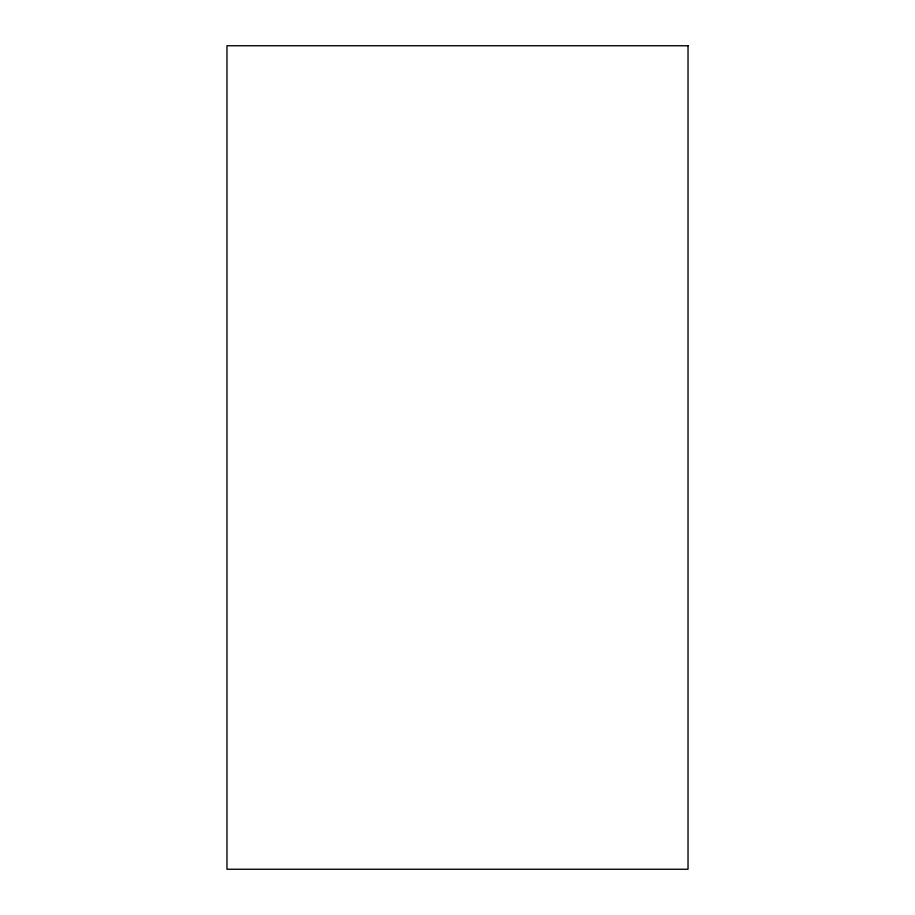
<?xml version="1.0" encoding="UTF-8"?>
<svg xmlns="http://www.w3.org/2000/svg" width="915" height="915" viewBox="0 0 915 915"><rect width="100%" height="100%" fill="white"/><g stroke="black" fill="none" stroke-linecap="round" stroke-linejoin="round"><path stroke-width="1.37" d="M688.034 45.75L226.966 45.75L226.966 869.25L688.034 869.25L688.034 45.75"/></g></svg>
